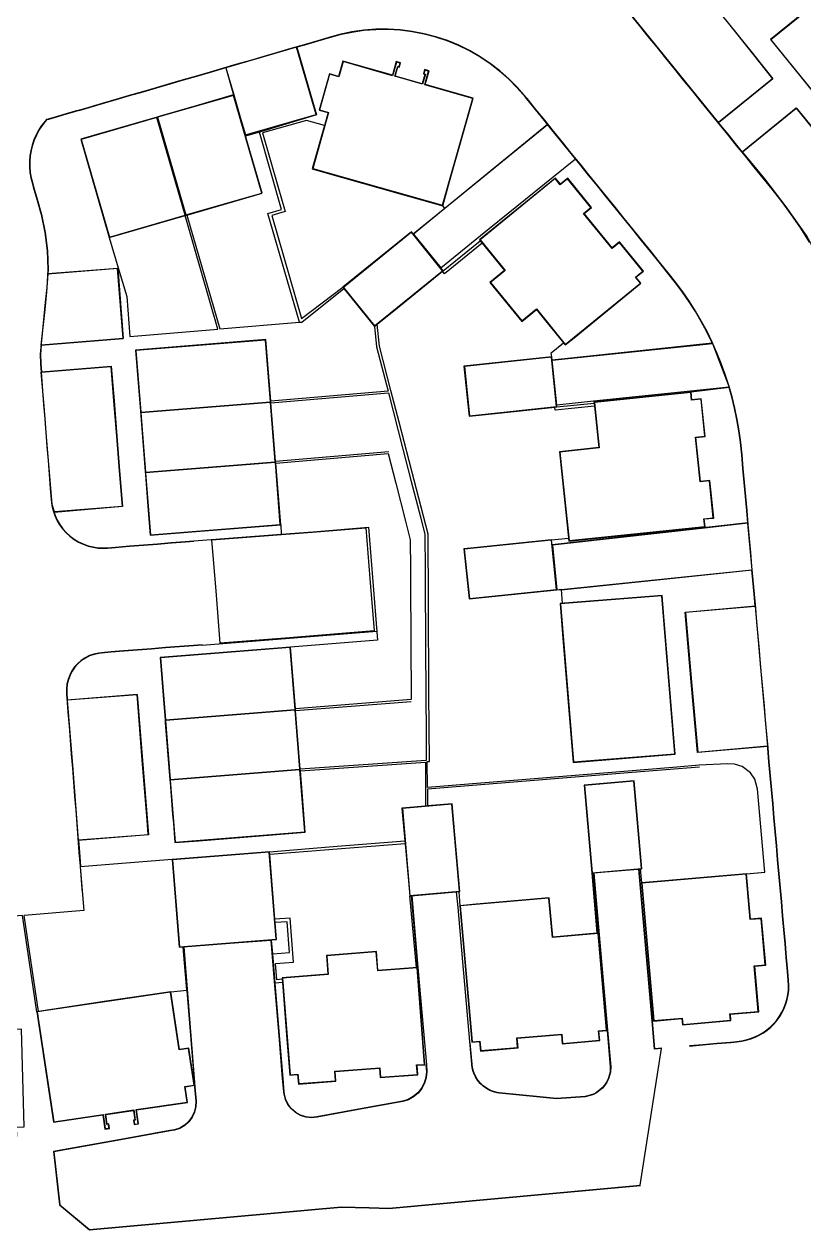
# Model space of a CAD drawing. Header units: metres. Extents: x 474170 to 474332, y 264836 to 264991.
# Drawn here: x 474225.6 to 474281.2, y 264840.5 to 264926.5 of the extents above; entities that cross this region are included whole.
import ezdxf

# ---------------------------------------------------------------- set-up
doc = ezdxf.new("R2010")
doc.units = ezdxf.units.M
for name, color, linetype in [('3D_LINES', 4, 'Continuous'), ('GARAGES FFL', 40, 'Continuous'), ('PLOTS EXTERNAL LEVEL', 3, 'Continuous'), ('PLOTS FFL', 1, 'Continuous')]:
    doc.layers.add(name, color=color, linetype=linetype)

msp = doc.modelspace()

# ---------------------------------------------------------------- linework, layer by layer
at = {"layer": '3D_LINES', "linetype": 'Continuous'}
for points in [[(474268.798, 264927.23, 95.63), (474272.705, 264930.376, 95.95), (474275.816, 264926.511, 95.95), (474277.51, 264924.402, 95.95), (474278.98, 264922.565, 96.07), (474275.117, 264919.432, 96.132)], [(474245.06, 264924.809, 94.343), (474246.451, 264919.995, 94.09), (474242.389, 264918.748, 93.83)], [(474239.992, 264923.335, 94.052), (474240.558, 264921.41, 93.98)], [(474276.799, 264917.357, 96.261), (474280.652, 264920.478, 96.55), (474283.823, 264916.6, 96.55), (474284.98, 264914.807, 96.55)], [(474255.606, 264913.334, 95.25), (474262.925, 264919.309, 95.753)], [(474227.32, 264908.661, 93.359), (474232.292, 264909.052, 93.5), (474232.695, 264904.046, 93.7), (474226.846, 264903.566, 93.536)], [(474274.664, 264903.719, 96.675), (474263.245, 264902.515, 96.15)], [(474226.856, 264901.675, 93.634), (474231.829, 264902.075, 93.87), (474232.045, 264899.606, 93.9), (474232.231, 264897.093, 94.03), (474232.434, 264894.618, 94.05), (474232.626, 264892.071, 94.2), (474227.759, 264891.648, 94.107)], [(474275.867, 264900.549, 96.797), (474273.156, 264900.232, 96.68)], [(474277.196, 264890.907, 97.01), (474263.258, 264889.331, 96.68)], [(474237.713, 264889.626, 94.628), (474243.95, 264890.098, 94.35)], [(474277.494, 264887.537, 97.047), (474263.894, 264886.135, 96.68)], [(474278.606, 264874.986, 97.173), (474273.624, 264874.535, 96.93), (474273.156, 264879.579, 97.05), (474272.73, 264884.538, 96.9), (474277.721, 264884.971, 97.073)], [(474238.305, 264882.2, 94.748), (474250.76, 264883.187, 94.967)], [(474228.703, 264878.293, 94.751), (474233.683, 264878.677, 94.91), (474234.492, 264868.67, 95.25), (474229.494, 264868.285, 95.253)]]:
    msp.add_polyline3d(points, dxfattribs=at)
at = {"layer": '3D_LINES'}
for points in [[(474278.96, 264922.565, 96.07), (474275.109, 264919.444, 96.13), (474271.971, 264923.311, 95.88), (474268.808, 264927.21, 95.62), (474272.705, 264930.367, 95.95), (474275.811, 264926.492, 95.95), (474277.497, 264924.39, 95.95), (474278.96, 264922.565, 96.07)], [(474281.6, 264910.92, 96.568), (474280.974, 264911.909, 96.531), (474280.314, 264912.874, 96.492), (474279.621, 264913.814, 96.452), (474278.924, 264914.694, 96.411), (474278.288, 264915.479, 96.368), (474277.658, 264916.256, 96.324), (474277.029, 264917.033, 96.279), (474276.399, 264917.81, 96.232), (474275.77, 264918.587, 96.185), (474275.14, 264919.364, 96.135), (474274.51, 264920.141, 96.085), (474273.881, 264920.918, 96.035), (474273.251, 264921.695, 95.985), (474272.622, 264922.472, 95.935), (474271.992, 264923.249, 95.885), (474271.363, 264924.026, 95.835), (474270.733, 264924.803, 95.785), (474270.104, 264925.579, 95.735), (474269.474, 264926.356, 95.685), (474268.844, 264927.133, 95.635)], [(474273.037, 264853.621, 97.153), (474273.986, 264853.705, 97.201), (474274.982, 264853.793, 97.251), (474275.978, 264853.881, 97.302), (474276.41, 264853.92, 97.324), (474276.756, 264853.961, 97.341), (474277.088, 264854.029, 97.341), (474277.408, 264854.122, 97.341), (474277.719, 264854.242, 97.341), (474278.018, 264854.387, 97.341), (474278.305, 264854.557, 97.341), (474278.577, 264854.75, 97.341), (474278.831, 264854.965, 97.341), (474279.067, 264855.2, 97.341), (474279.283, 264855.454, 97.341), (474279.476, 264855.725, 97.341), (474279.646, 264856.011, 97.341), (474279.792, 264856.311, 97.341), (474279.913, 264856.621, 97.341), (474280.007, 264856.941, 97.341), (474280.074, 264857.267, 97.341), (474280.114, 264857.598, 97.341), (474280.126, 264857.931, 97.341), (474280.109, 264858.305, 97.341), (474280.054, 264858.924, 97.334), (474279.966, 264859.921, 97.324), (474279.936, 264860.255, 97.321), (474279.877, 264860.917, 97.314), (474279.789, 264861.913, 97.304), (474279.701, 264862.909, 97.294), (474279.613, 264863.905, 97.284), (474279.524, 264864.901, 97.274), (474279.436, 264865.897, 97.264), (474279.348, 264866.893, 97.254), (474279.26, 264867.889, 97.244), (474279.171, 264868.885, 97.234), (474279.083, 264869.882, 97.224), (474278.995, 264870.878, 97.214), (474278.907, 264871.874, 97.204), (474278.819, 264872.87, 97.194), (474278.73, 264873.866, 97.184), (474278.642, 264874.862, 97.174), (474278.554, 264875.858, 97.164), (474278.466, 264876.854, 97.154), (474278.377, 264877.85, 97.144), (474278.289, 264878.846, 97.134), (474278.201, 264879.843, 97.124), (474278.113, 264880.839, 97.114), (474278.024, 264881.835, 97.104), (474277.936, 264882.831, 97.094), (474277.848, 264883.827, 97.084), (474277.76, 264884.823, 97.074), (474277.671, 264885.819, 97.064), (474277.583, 264886.815, 97.054), (474277.495, 264887.811, 97.044), (474277.407, 264888.807, 97.034), (474277.318, 264889.804, 97.024), (474277.23, 264890.8, 97.012), (474277.142, 264891.796, 96.999), (474277.054, 264892.792, 96.984), (474276.966, 264893.788, 96.968), (474276.877, 264894.784, 96.951), (474276.79, 264895.768, 96.932), (474276.703, 264896.637, 96.912), (474276.591, 264897.46, 96.891), (474276.449, 264898.278, 96.868), (474276.279, 264899.09, 96.844), (474276.079, 264899.896, 96.819), (474275.851, 264900.695, 96.792), (474275.595, 264901.484, 96.764), (474275.31, 264902.264, 96.735), (474274.998, 264903.034, 96.704), (474274.659, 264903.792, 96.672), (474274.292, 264904.537, 96.639), (474273.9, 264905.268, 96.604), (474273.481, 264905.985, 96.568), (474273.037, 264906.687, 96.531), (474272.569, 264907.373, 96.492), (474272.075, 264908.041, 96.452), (474271.53, 264908.729, 96.411), (474270.907, 264909.498, 96.368), (474270.277, 264910.275, 96.324), (474269.648, 264911.052, 96.279), (474269.018, 264911.829, 96.232), (474268.388, 264912.606, 96.185), (474267.759, 264913.383, 96.135), (474267.129, 264914.16, 96.085), (474266.5, 264914.937, 96.035), (474265.87, 264915.714, 95.985), (474265.241, 264916.491, 95.935), (474264.611, 264917.268, 95.885), (474263.982, 264918.045, 95.835), (474263.352, 264918.822, 95.785), (474262.722, 264919.599, 95.735), (474262.093, 264920.376, 95.685), (474261.463, 264921.153, 95.635), (474261.379, 264921.257, 95.627), (474260.789, 264921.937, 95.576), (474260.179, 264922.552, 95.524), (474259.53, 264923.126, 95.47), (474258.843, 264923.655, 95.413), (474258.123, 264924.136, 95.34), (474257.373, 264924.569, 95.265), (474256.595, 264924.951, 95.19), (474255.794, 264925.281, 95.114), (474254.972, 264925.556, 95.039), (474254.134, 264925.775, 94.964), (474253.283, 264925.939, 94.89), (474252.423, 264926.045, 94.818), (474251.558, 264926.094, 94.748), (474250.692, 264926.085, 94.686), (474249.828, 264926.019, 94.637), (474248.97, 264925.895, 94.585), (474248.11, 264925.711, 94.531), (474247.608, 264925.576, 94.498), (474247.514, 264925.549, 94.491), (474246.553, 264925.27, 94.433), (474245.593, 264924.99, 94.376), (474244.633, 264924.711, 94.317), (474243.673, 264924.432, 94.258), (474242.713, 264924.153, 94.199), (474241.752, 264923.873, 94.139), (474240.792, 264923.594, 94.092), (474239.832, 264923.315, 94.044), (474238.872, 264923.036, 93.996), (474237.911, 264922.756, 93.948), (474236.951, 264922.477, 93.899), (474235.991, 264922.198, 93.849), (474235.031, 264921.919, 93.799), (474234.071, 264921.64, 93.748), (474233.11, 264921.36, 93.697), (474232.15, 264921.081, 93.645), (474231.19, 264920.802, 93.579), (474230.539, 264920.613, 93.533), (474230.23, 264920.523, 93.512), (474229.579, 264920.333, 93.467), (474229.269, 264920.243, 93.445), (474228.374, 264919.983, 93.383), (474228.309, 264919.964, 93.379), (474227.349, 264919.685, 93.312), (474227.218, 264919.647, 93.297), (474227.115, 264919.536, 93.292), (474226.875, 264919.227, 93.28), (474226.66, 264918.9, 93.268), (474226.474, 264918.555, 93.257), (474226.317, 264918.197, 93.245), (474226.19, 264917.826, 93.233), (474226.095, 264917.447, 93.221), (474226.031, 264917.06, 93.209), (474226, 264916.67, 93.197), (474226.002, 264916.279, 93.185), (474226.036, 264915.889, 93.173), (474226.103, 264915.499, 93.161), (474226.189, 264915.158, 93.151), (474226.275, 264914.863, 93.187), (474226.533, 264913.975, 93.217), (474226.84, 264912.892, 93.251), (474227.11, 264911.61, 93.284), (474227.268, 264910.298, 93.317), (474227.312, 264908.977, 93.351), (474227.243, 264907.682, 93.385), (474227.135, 264906.642, 93.42), (474227.032, 264905.647, 93.456), (474226.93, 264904.652, 93.493), (474226.829, 264903.677, 93.531), (474226.776, 264902.937, 93.569), (474226.787, 264902.245, 93.608), (474226.857, 264901.334, 93.649), (474226.936, 264900.339, 93.69), (474227.015, 264899.342, 93.731), (474227.093, 264898.345, 93.774), (474227.172, 264897.348, 93.817), (474227.251, 264896.351, 93.862), (474227.33, 264895.354, 93.907), (474227.408, 264894.357, 93.953), (474227.487, 264893.36, 94), (474227.548, 264892.57, 94.041), (474227.604, 264892.139, 94.068), (474227.688, 264891.779, 94.096), (474227.807, 264891.429, 94.123), (474227.961, 264891.093, 94.151), (474228.147, 264890.774, 94.178), (474228.365, 264890.475, 94.206), (474228.611, 264890.199, 94.233), (474228.884, 264889.949, 94.261), (474229.18, 264889.728, 94.288), (474229.496, 264889.537, 94.316), (474229.831, 264889.379, 94.344), (474230.179, 264889.255, 94.371), (474230.538, 264889.167, 94.399), (474230.904, 264889.114, 94.426), (474231.282, 264889.099, 94.454), (474231.561, 264889.111, 94.473), (474232.13, 264889.156, 94.488), (474233.127, 264889.236, 94.513), (474234.124, 264889.315, 94.538), (474235.121, 264889.395, 94.563), (474236.118, 264889.474, 94.588), (474237.115, 264889.553, 94.613), (474237.715, 264889.601, 94.628)], [(474262.925, 264919.309, 95.753), (474262.703, 264919.583, 95.735), (474262.074, 264920.36, 95.685), (474261.444, 264921.137, 95.635), (474261.36, 264921.241, 95.627), (474260.771, 264921.92, 95.576), (474260.162, 264922.534, 95.524), (474259.514, 264923.106, 95.47), (474258.829, 264923.634, 95.413), (474258.11, 264924.115, 95.34), (474257.361, 264924.547, 95.265), (474256.585, 264924.928, 95.19), (474255.785, 264925.257, 95.114), (474254.965, 264925.532, 95.039), (474254.128, 264925.751, 94.964), (474253.279, 264925.914, 94.89), (474252.421, 264926.02, 94.818), (474251.558, 264926.069, 94.748), (474250.693, 264926.06, 94.686), (474249.831, 264925.994, 94.637), (474248.975, 264925.87, 94.585), (474248.116, 264925.687, 94.531), (474247.615, 264925.552, 94.498), (474247.521, 264925.525, 94.491), (474246.56, 264925.246, 94.433), (474245.6, 264924.966, 94.376), (474245.06, 264924.809, 94.343)], [(474239.998, 264923.346, 94.06), (474240.56, 264921.425, 93.98), (474241.08, 264919.649, 93.83), (474241.397, 264918.567, 93.83), (474246.426, 264920.019, 94.09), (474245.039, 264924.81, 94.33), (474239.998, 264923.346, 94.06)], [(474239.992, 264923.335, 94.052), (474239.839, 264923.291, 94.044), (474238.879, 264923.012, 93.996), (474237.918, 264922.732, 93.948), (474236.958, 264922.453, 93.899), (474235.998, 264922.174, 93.849), (474235.038, 264921.895, 93.799), (474234.078, 264921.616, 93.748), (474233.117, 264921.336, 93.697), (474232.157, 264921.057, 93.645), (474231.197, 264920.778, 93.579), (474230.546, 264920.589, 93.533), (474230.237, 264920.499, 93.512), (474229.586, 264920.309, 93.467), (474229.276, 264920.219, 93.445), (474228.381, 264919.959, 93.383), (474228.316, 264919.94, 93.379), (474227.356, 264919.661, 93.312), (474227.232, 264919.625, 93.297), (474227.135, 264919.519, 93.292), (474226.895, 264919.213, 93.28), (474226.682, 264918.887, 93.268), (474226.496, 264918.544, 93.257), (474226.34, 264918.188, 93.245), (474226.214, 264917.819, 93.233), (474226.119, 264917.442, 93.221), (474226.056, 264917.057, 93.209), (474226.025, 264916.669, 93.197), (474226.027, 264916.28, 93.185), (474226.061, 264915.892, 93.173), (474226.127, 264915.504, 93.161), (474226.213, 264915.165, 93.151), (474226.299, 264914.87, 93.187), (474226.557, 264913.982, 93.217), (474226.864, 264912.898, 93.251), (474227.134, 264911.614, 93.284), (474227.293, 264910.3, 93.317), (474227.337, 264908.977, 93.351), (474227.32, 264908.661, 93.359)], [(474276.81, 264917.347, 96.26), (474280.652, 264920.461, 96.55), (474283.8, 264916.576, 96.55), (474284.039, 264916.256, 96.55), (474284.964, 264914.791, 96.55), (474286.908, 264911.715, 96.73), (474282.58, 264909.212, 96.62), (474281.384, 264911.398, 96.545), (474279.939, 264913.442, 96.47), (474278.423, 264915.418, 96.366), (474276.81, 264917.347, 96.26)], [(474247.035, 264919.226, 94.7), (474245.751, 264919.593, 94.7), (474242.617, 264918.699, 94.714), (474243.711, 264914.913, 94.73), (474244.236, 264913.095, 94.753), (474243.273, 264912.818, 94.766), (474245.397, 264905.482, 94.86), (474248.346, 264907.697, 95.25)], [(474237.215, 264912.846, 93.83), (474239.571, 264904.728, 93.75), (474245.25, 264905.21, 93.75), (474242.999, 264912.965, 93.8), (474243.965, 264913.243, 93.804), (474242.389, 264918.748, 93.83), (474241.41, 264918.465, 93.83)], [(474255.319, 264909.088, 95.25), (474258.151, 264911.383, 95.33), (474263.331, 264915.581, 95.85), (474264.914, 264916.863, 95.91), (474262.934, 264919.29, 95.76), (474255.756, 264913.433, 95.25), (474253.368, 264911.484, 95.25), (474255.319, 264909.088, 95.25)], [(474276.799, 264917.357, 96.261), (474276.419, 264917.826, 96.232), (474275.789, 264918.603, 96.185), (474275.159, 264919.38, 96.135), (474275.117, 264919.432, 96.132)], [(474274.664, 264903.719, 96.675), (474274.636, 264903.781, 96.672), (474274.27, 264904.525, 96.639), (474273.878, 264905.256, 96.604), (474273.46, 264905.972, 96.568), (474273.016, 264906.673, 96.531), (474272.548, 264907.358, 96.492), (474272.056, 264908.026, 96.452), (474271.51, 264908.714, 96.411), (474270.887, 264909.483, 96.368), (474270.258, 264910.259, 96.324), (474269.628, 264911.036, 96.279), (474268.999, 264911.813, 96.232), (474268.369, 264912.59, 96.185), (474267.739, 264913.367, 96.135), (474267.11, 264914.144, 96.085), (474266.48, 264914.921, 96.035), (474265.851, 264915.698, 95.985), (474265.221, 264916.475, 95.935), (474264.917, 264916.851, 95.911)], [(474253.349, 264911.505, 95.25), (474255.606, 264913.334, 95.25), (474255.455, 264913.51, 95.25)], [(474231.686, 264911.246, 93.53), (474232.326, 264909.095, 93.5), (474232.935, 264907.05, 93.606), (474233.163, 264904.184, 93.75), (474239.436, 264904.716, 93.75), (474237.094, 264912.811, 93.53)], [(474255.486, 264908.868, 95.25), (474258.136, 264911.019, 95.33)], [(474258.27, 264910.855, 96.08), (474255.586, 264908.665, 95.7), (474255.448, 264908.837, 95.7)], [(474226.826, 264903.583, 93.54), (474232.685, 264904.056, 93.7), (474232.287, 264909.047, 93.5), (474227.323, 264908.653, 93.35), (474227.228, 264907.376, 93.398), (474227.099, 264906.109, 93.445), (474226.826, 264903.583, 93.54)], [(474245.25, 264905.21, 93.75), (474245.425, 264905.217, 93.75), (474248.409, 264907.618, 94.16)], [(474250.603, 264904.911, 94.35), (474250.743, 264903.458, 94.359), (474251.558, 264900.292, 94.38), (474243.207, 264899.593, 93.75)], [(474277.114, 264865.904, 97.2), (474278.421, 264866.019, 97.2), (474277.899, 264871.916, 97.055), (474277.691, 264872.643, 97.037), (474277.384, 264873.087, 97.024), (474276.786, 264873.535, 97.006), (474276.248, 264873.71, 96.992), (474275.744, 264873.733, 96.979), (474273.722, 264873.631, 96.93), (474272.13, 264873.501, 96.9), (474264.896, 264872.911, 96.9), (474254.365, 264872.052, 96.45), (474254.356, 264873.908, 96.269), (474254.506, 264873.908, 96.254), (474254.491, 264876.308, 96.02), (474254.476, 264878.824, 96.02), (474254.437, 264885.242, 96.25), (474254.408, 264890.105, 95.975), (474253.416, 264893.954, 95.75), (474252.35, 264898.096, 95.64), (474251.77, 264900.344, 95.58), (474250.959, 264903.496, 95.358), (474250.787, 264905.061, 95.25)], [(474226.846, 264903.566, 93.536), (474226.801, 264902.937, 93.569), (474226.812, 264902.246, 93.608), (474226.856, 264901.675, 93.634)], [(474263.222, 264902.734, 96.15), (474263.177, 264903.027, 96.149), (474264.068, 264903.741, 96.144)], [(474275.871, 264900.573, 96.81), (474273.113, 264900.287, 96.68), (474266.213, 264899.572, 96.3), (474263.588, 264899.3, 96.15), (474263.253, 264902.51, 96.15), (474274.671, 264903.697, 96.7), (474275.871, 264900.573, 96.81)], [(474226.842, 264901.658, 93.64), (474231.807, 264902.054, 93.87), (474232.002, 264899.606, 93.9), (474232.204, 264897.077, 94.03), (474232.4, 264894.609, 94.05), (474232.602, 264892.085, 94.2), (474227.792, 264891.695, 94.08), (474227.624, 264892.228, 94.054), (474227.458, 264894.233, 93.96), (474227.25, 264896.738, 93.85), (474227.044, 264899.225, 93.74), (474226.842, 264901.658, 93.64)], [(474243.218, 264899.459, 94.05), (474251.59, 264900.166, 94.68), (474252.623, 264896.153, 94.44), (474253.189, 264893.952, 94.63), (474253.887, 264891.24, 94.87), (474254.187, 264890.074, 94.87), (474254.203, 264887.552, 95.06), (474254.209, 264886.567, 95.06), (474254.26, 264878.331, 95.43), (474254.273, 264876.182, 95.43), (474254.287, 264873.977, 95.55), (474245.303, 264873.358, 95.15)], [(474277.196, 264890.907, 97.01), (474277.117, 264891.794, 96.999), (474277.029, 264892.79, 96.984), (474276.941, 264893.786, 96.968), (474276.852, 264894.782, 96.951), (474276.765, 264895.766, 96.932), (474276.678, 264896.634, 96.912), (474276.566, 264897.456, 96.891), (474276.425, 264898.273, 96.868), (474276.254, 264899.085, 96.844), (474276.055, 264899.89, 96.819), (474275.867, 264900.549, 96.797)], [(474266.264, 264899.219, 96.68), (474263.464, 264898.936, 96.467), (474263.435, 264899.152, 96.45)], [(474263.593, 264899.169, 96.15), (474266.24, 264899.448, 96.3)], [(474243.548, 264895.31, 94.05), (474251.614, 264895.992, 94.44)], [(474243.559, 264895.172, 94.35), (474251.577, 264895.862, 94.44), (474252.118, 264893.738, 94.63), (474252.808, 264891.027, 94.87), (474253.148, 264889.689, 94.87), (474253.157, 264887.623, 95.06), (474253.162, 264886.664, 95.06), (474253.198, 264878.309, 95.43), (474244.961, 264877.656, 94.8)], [(474227.759, 264891.648, 94.107), (474227.83, 264891.438, 94.123), (474227.983, 264891.105, 94.151), (474228.168, 264890.788, 94.178), (474228.384, 264890.491, 94.206), (474228.629, 264890.217, 94.233), (474228.9, 264889.969, 94.261), (474229.194, 264889.749, 94.288), (474229.508, 264889.559, 94.316), (474229.84, 264889.402, 94.344), (474230.186, 264889.279, 94.371), (474230.543, 264889.191, 94.399), (474230.906, 264889.139, 94.426), (474231.282, 264889.124, 94.454), (474231.559, 264889.136, 94.473), (474232.128, 264889.181, 94.488), (474233.125, 264889.261, 94.513), (474234.122, 264889.34, 94.538), (474235.119, 264889.419, 94.563), (474236.116, 264889.499, 94.588), (474237.113, 264889.578, 94.613), (474237.713, 264889.626, 94.628)], [(474249.978, 264890.548, 94.73), (474250.266, 264886.933, 95.06), (474250.564, 264883.202, 94.951), (474244.543, 264882.722, 94.8), (474239.599, 264882.328, 94.75), (474239.301, 264886.064, 94.68), (474239.011, 264889.705, 94.63), (474246.156, 264890.254, 94.8), (474249.978, 264890.548, 94.73)], [(474243.909, 264890.777, 94.35), (474243.95, 264890.098, 94.35), (474246.189, 264890.277, 94.35), (474250.169, 264890.594, 94.73)], [(474250.169, 264890.594, 94.73), (474250.455, 264887.009, 95.06), (474250.811, 264882.543, 94.951), (474244.61, 264882.049, 94.8)], [(474263.899, 264886.138, 96.68), (474270.968, 264886.872, 96.83), (474277.506, 264887.552, 97.05), (474277.21, 264890.887, 97), (474274.122, 264890.539, 96.83), (474264.573, 264889.462, 96.68), (474263.271, 264889.315, 96.68), (474263.592, 264886.135, 96.68), (474263.896, 264886.171, 96.68), (474263.899, 264886.138, 96.68)], [(474263.22, 264889.699, 96.68), (474264.412, 264889.829, 96.68)], [(474277.721, 264884.971, 97.073), (474277.647, 264885.817, 97.064), (474277.558, 264886.813, 97.054), (474277.494, 264887.537, 97.047)], [(474263.591, 264886.133, 96.68), (474263.892, 264886.169, 96.68), (474263.974, 264885.161, 96.68)], [(474273.641, 264874.562, 96.93), (474278.619, 264875.003, 97.18), (474278.17, 264880.067, 97.13), (474277.736, 264884.964, 97.08), (474272.756, 264884.523, 96.9), (474273.197, 264879.556, 97.05), (474273.641, 264874.562, 96.93)], [(474238.303, 264882.225, 94.748), (474237.703, 264882.177, 94.733), (474236.706, 264882.097, 94.708), (474235.709, 264882.018, 94.683), (474234.712, 264881.938, 94.658), (474233.715, 264881.859, 94.633), (474232.718, 264881.78, 94.608), (474232.125, 264881.732, 94.593), (474231.836, 264881.709, 94.586), (474231.351, 264881.671, 94.574), (474230.939, 264881.63, 94.575), (474230.602, 264881.557, 94.588), (474230.284, 264881.445, 94.601), (474229.982, 264881.295, 94.614), (474229.702, 264881.109, 94.626), (474229.447, 264880.888, 94.639), (474229.221, 264880.638, 94.652), (474229.029, 264880.362, 94.664), (474228.872, 264880.063, 94.677), (474228.754, 264879.748, 94.69), (474228.676, 264879.42, 94.703), (474228.639, 264879.085, 94.715), (474228.646, 264878.667, 94.728), (474228.669, 264878.407, 94.745), (474228.748, 264877.41, 94.795), (474228.826, 264876.413, 94.845), (474228.905, 264875.416, 94.895), (474228.984, 264874.419, 94.945), (474229.063, 264873.422, 94.995), (474229.142, 264872.426, 95.045), (474229.22, 264871.429, 95.095), (474229.299, 264870.432, 95.145), (474229.378, 264869.435, 95.195), (474229.457, 264868.438, 95.245), (474229.536, 264867.441, 95.295), (474229.614, 264866.444, 95.345), (474229.693, 264865.447, 95.395), (474229.763, 264864.561, 95.44)], [(474238.305, 264882.2, 94.748), (474237.705, 264882.152, 94.733), (474236.708, 264882.072, 94.708), (474235.711, 264881.993, 94.683), (474234.714, 264881.914, 94.658), (474233.717, 264881.834, 94.633), (474232.72, 264881.755, 94.608), (474232.127, 264881.707, 94.593), (474231.838, 264881.684, 94.586), (474231.353, 264881.646, 94.574), (474230.943, 264881.605, 94.575), (474230.609, 264881.533, 94.588), (474230.294, 264881.422, 94.601), (474229.995, 264881.274, 94.614), (474229.717, 264881.089, 94.626), (474229.464, 264880.87, 94.639), (474229.241, 264880.623, 94.652), (474229.05, 264880.349, 94.664), (474228.895, 264880.053, 94.677), (474228.778, 264879.741, 94.69), (474228.7, 264879.416, 94.703), (474228.664, 264879.084, 94.715), (474228.671, 264878.668, 94.728), (474228.694, 264878.409, 94.745), (474228.703, 264878.293, 94.751)], [(474234.466, 264868.696, 95.25), (474234.359, 264870.038, 95.25), (474234.066, 264873.709, 95.1), (474233.671, 264878.664, 94.91), (474228.702, 264878.268, 94.75), (474229.085, 264873.336, 95), (474229.477, 264868.298, 95.23), (474234.466, 264868.696, 95.25)], [(474244.971, 264877.528, 95.15), (474253.199, 264878.179, 95.43)], [(474273.035, 264853.646, 97.153), (474273.983, 264853.73, 97.201), (474274.979, 264853.818, 97.251), (474275.976, 264853.906, 97.302), (474276.408, 264853.945, 97.324), (474276.752, 264853.986, 97.341), (474277.082, 264854.053, 97.341), (474277.4, 264854.146, 97.341), (474277.709, 264854.265, 97.341), (474278.007, 264854.409, 97.341), (474278.292, 264854.578, 97.341), (474278.561, 264854.77, 97.341), (474278.814, 264854.983, 97.341), (474279.049, 264855.217, 97.341), (474279.263, 264855.469, 97.341), (474279.455, 264855.739, 97.341), (474279.624, 264856.023, 97.341), (474279.769, 264856.321, 97.341), (474279.889, 264856.629, 97.341), (474279.983, 264856.947, 97.341), (474280.049, 264857.271, 97.341), (474280.089, 264857.6, 97.341), (474280.101, 264857.93, 97.341), (474280.084, 264858.303, 97.341), (474280.029, 264858.922, 97.334), (474279.941, 264859.918, 97.324), (474279.911, 264860.253, 97.321), (474279.852, 264860.914, 97.314), (474279.764, 264861.911, 97.304), (474279.676, 264862.907, 97.294), (474279.588, 264863.903, 97.284), (474279.5, 264864.899, 97.274), (474279.411, 264865.895, 97.264), (474279.323, 264866.891, 97.254), (474279.235, 264867.887, 97.244), (474279.147, 264868.883, 97.234), (474279.058, 264869.879, 97.224), (474278.97, 264870.875, 97.214), (474278.882, 264871.872, 97.204), (474278.794, 264872.868, 97.194), (474278.705, 264873.864, 97.184), (474278.617, 264874.86, 97.174), (474278.606, 264874.986, 97.173)], [(474245.313, 264873.237, 95.4), (474254.222, 264873.845, 96), (474254.237, 264870.722, 96)], [(474273.76, 264873.5, 96.93), (474268.968, 264873.11, 97.2), (474265.485, 264872.827, 97.2), (474254.365, 264871.923, 96.45), (474254.37, 264870.734, 96.45)], [(474229.494, 264868.285, 95.253), (474229.56, 264867.443, 95.295), (474229.639, 264866.446, 95.345), (474229.642, 264866.407, 95.347)], [(474243.11, 264867.47, 95.4), (474247.945, 264867.857, 95.4), (474252.758, 264868.243, 95.85)], [(474252.776, 264868.034, 96.75), (474247.943, 264867.653, 96.38), (474243.125, 264867.275, 96.08)], [(474236.172, 264866.919, 95.55), (474229.618, 264866.401, 95.33), (474229.885, 264863.276, 95.45), (474225.637, 264862.928, 95.36)], [(474271.074, 264853.472, 97.29), (474270.58, 264853.429, 97.272), (474270.409, 264855.387, 97.2), (474269.465, 264866.212, 97.2)], [(474269.539, 264866.246, 97.2), (474269.62, 264865.25, 97.2)], [(474266.085, 264865.945, 96.83), (474266.451, 264861.652, 96.85)], [(474266.546, 264861.661, 97), (474266.178, 264865.953, 97.2)], [(474256.595, 264864.619, 96.75), (474256.678, 264863.623, 96.75)], [(474253.587, 264859.224, 96.45), (474253.101, 264864.314, 96.6)], [(474253.207, 264864.323, 96.75), (474253.648, 264859.228, 96.45)], [(474226.535, 264856.067, 95.36), (474225.503, 264862.917, 95.36), (474215.862, 264862.165, 95.18)], [(474226.647, 264856.084, 95.75), (474225.637, 264862.928, 95.36)], [(474244.042, 264858.158, 96.08), (474243.512, 264858.111, 96.08), (474243.346, 264860.198, 96.08), (474244.547, 264860.294, 96.08), (474244.373, 264862.482, 96.08), (474243.512, 264862.413, 96.08)], [(474244.025, 264858.377, 96.45), (474243.643, 264858.347, 96.45), (474243.55, 264859.495, 96.45), (474244.829, 264859.596, 96.45), (474244.582, 264862.729, 96.376), (474243.492, 264862.657, 96.35)], [(474243.341, 264860.225, 96.08), (474243.264, 264861.156, 96.08)], [(474236.089, 264857.491, 95.93), (474237.213, 264857.596, 95.97), (474236.959, 264860.677, 96.08)], [(474254.264, 264852.287, 96.45), (474254.307, 264851.79, 96.472), (474254.261, 264851.375, 96.49), (474254.137, 264850.977, 96.508), (474253.941, 264850.61, 96.527), (474253.679, 264850.286, 96.545), (474253.36, 264850.017, 96.563), (474252.997, 264849.813, 96.582), (474252.603, 264849.682, 96.6), (474249.715, 264849.156, 96.55), (474246.495, 264848.57, 96.45), (474246.1, 264848.535, 96.43), (474245.708, 264848.579, 96.409), (474245.333, 264848.699, 96.389), (474244.989, 264848.892, 96.368), (474244.69, 264849.15, 96.348), (474244.448, 264849.462, 96.328), (474244.273, 264849.815, 96.307), (474244.172, 264850.197, 96.287), (474244.153, 264850.354, 96.279), (474244.075, 264851.306, 96.23), (474243.823, 264854.364, 96.17), (474243.516, 264858.102, 96.083)], [(474237.231, 264857.566, 96.033), (474237.762, 264850.885, 95.933)], [(474267.177, 264854.714, 97), (474267.401, 264852.144, 97), (474267.379, 264851.764, 97), (474267.327, 264851.524, 97), (474267.245, 264851.285, 97), (474267.132, 264851.054, 97), (474266.989, 264850.836, 97), (474266.819, 264850.637, 97), (474266.625, 264850.462, 97), (474266.414, 264850.314, 97), (474266.19, 264850.195, 97), (474265.96, 264850.107, 97), (474265.613, 264850.03, 97), (474263.565, 264849.885, 96.905), (474262.376, 264850.001, 96.85), (474259.475, 264850.284, 96.8), (474259.342, 264850.297, 96.794), (474259.082, 264850.369, 96.783), (474258.825, 264850.473, 96.771), (474258.579, 264850.611, 96.759), (474258.348, 264850.78, 96.746), (474258.14, 264850.977, 96.734), (474257.959, 264851.197, 96.722), (474257.807, 264851.435, 96.71), (474257.688, 264851.685, 96.698), (474257.641, 264851.811, 96.692), (474257.572, 264852.073, 96.68), (474257.419, 264853.837, 96.605)], [(474237.77, 264850.789, 95.931), (474237.775, 264850.719, 95.93), (474237.857, 264849.688, 95.93), (474237.843, 264849.293, 95.93), (474237.75, 264848.909, 95.962), (474237.583, 264848.552, 95.994), (474237.349, 264848.234, 96.027), (474237.056, 264847.97, 96.059), (474236.716, 264847.769, 96.091), (474236.343, 264847.64, 96.123), (474236.02, 264847.591, 96.15), (474232.786, 264847.013, 96.03), (474227.709, 264846.106, 95.9), (474228.152, 264842.29, 96.074), (474230.281, 264840.515, 96.2), (474248.216, 264842.14, 96.695), (474250.207, 264842.087, 96.75), (474251.614, 264842.049, 96.771), (474263.041, 264843.084, 96.94), (474269.561, 264843.675, 97.26)]]:
    msp.add_polyline3d(points, dxfattribs=at)
msp.add_polyline3d([(474271.045, 264853.444, 97.29), (474270.558, 264853.401, 97.272), (474270.384, 264855.385, 97.2), (474269.438, 264866.233, 97.2), (474266.223, 264865.951, 97.2), (474266.607, 264861.547, 97), (474267.2, 264854.746, 97), (474267.426, 264852.145, 97), (474267.404, 264851.76, 97), (474267.352, 264851.517, 97), (474267.268, 264851.276, 97), (474267.154, 264851.042, 97), (474267.009, 264850.821, 97), (474266.837, 264850.62, 97), (474266.641, 264850.442, 97), (474266.427, 264850.292, 97), (474266.2, 264850.173, 97), (474265.967, 264850.083, 97), (474265.617, 264850.005, 97), (474263.564, 264849.86, 96.905), (474262.374, 264849.976, 96.85), (474259.473, 264850.259, 96.8), (474259.337, 264850.272, 96.794), (474259.074, 264850.345, 96.783), (474258.814, 264850.451, 96.771), (474258.565, 264850.59, 96.759), (474258.332, 264850.761, 96.746), (474258.122, 264850.96, 96.734), (474257.938, 264851.182, 96.722), (474257.785, 264851.423, 96.71), (474257.665, 264851.675, 96.698), (474257.618, 264851.804, 96.692), (474257.548, 264852.069, 96.68), (474257.384, 264853.949, 96.6), (474256.888, 264859.631, 96.6), (474256.55, 264863.498, 96.717), (474256.446, 264864.603, 96.75), (474253.245, 264864.321, 96.75), (474253.687, 264859.22, 96.45), (474254.289, 264852.289, 96.45), (474254.332, 264851.79, 96.472), (474254.285, 264851.37, 96.49), (474254.16, 264850.968, 96.508), (474253.962, 264850.596, 96.527), (474253.697, 264850.268, 96.545), (474253.374, 264849.997, 96.563), (474253.007, 264849.79, 96.582), (474252.61, 264849.658, 96.6), (474249.719, 264849.132, 96.55), (474246.498, 264848.546, 96.45), (474246.1, 264848.51, 96.43), (474245.703, 264848.554, 96.409), (474245.323, 264848.676, 96.389), (474244.974, 264848.872, 96.368), (474244.672, 264849.133, 96.348), (474244.427, 264849.448, 96.328), (474244.25, 264849.806, 96.307), (474244.147, 264850.192, 96.287), (474244.128, 264850.352, 96.279), (474244.05, 264851.304, 96.23), (474243.798, 264854.362, 96.17), (474243.48, 264858.229, 96.08), (474243.24, 264861.15, 96.08), (474237.009, 264860.679, 96.08), (474237.8, 264850.721, 95.93), (474237.882, 264849.688, 95.93), (474237.867, 264849.289, 95.93), (474237.774, 264848.901, 95.962), (474237.605, 264848.539, 95.994), (474237.367, 264848.217, 96.027), (474237.071, 264847.95, 96.059), (474236.727, 264847.747, 96.091), (474236.35, 264847.616, 96.123), (474236.024, 264847.566, 96.15), (474232.79, 264846.988, 96.03), (474227.737, 264846.085, 95.9), (474228.176, 264842.303, 96.074), (474230.289, 264840.541, 96.2), (474248.215, 264842.165, 96.695), (474250.208, 264842.112, 96.75), (474251.613, 264842.074, 96.771), (474263.038, 264843.109, 96.94), (474269.539, 264843.698, 97.26)], close=True, dxfattribs=at)
at = {"layer": 'GARAGES FFL', "linetype": 'Continuous'}
for points, elevation in [([(474255.451, 264908.872), (474253.225, 264911.618), (474248.381, 264907.693), (474250.606, 264904.946)], 95.25), ([(474263.565, 264899.191), (474263.2, 264902.707), (474256.998, 264902.062), (474257.364, 264898.546)], 96.15), ([(474263.563, 264886.155), (474263.198, 264889.671), (474256.996, 264889.027), (474257.361, 264885.511)], 96.68), ([(474269.087, 264872.491), (474265.565, 264872.184), (474266.107, 264865.972), (474269.629, 264866.279)], 97.2), ([(474256.103, 264870.86), (474252.581, 264870.553), (474253.123, 264864.341), (474256.645, 264864.648)], 96.75), ([(474243.087, 264867.443), (474236.199, 264866.896), (474236.692, 264860.681), (474243.581, 264861.228)], 96.08)]:
    msp.add_lwpolyline(points, close=True, dxfattribs=dict(at, elevation=elevation))
at = {"layer": 'PLOTS EXTERNAL LEVEL'}
for points in [[(474285.613, 264930.871, 95.8), (474278.81, 264925.352, 95.95), (474280.968, 264922.692, 96.4), (474285.256, 264917.407, 96.4), (474285.959, 264916.54, 96.55), (474289.5, 264919.413, 96.4), (474292.762, 264922.059, 96.4), (474285.87, 264930.553, 96.4), (474285.727, 264930.73, 95.8), (474285.613, 264930.871, 95.8)], [(474257.629, 264921.181, 95.1), (474254.206, 264922.151, 95.1), (474254.479, 264923.125, 95.1), (474254.169, 264923.213, 95.1), (474254.081, 264922.903, 95.1), (474254.187, 264922.873, 95.1), (474253.999, 264922.209, 95.1), (474252.075, 264922.755, 95.1), (474252.263, 264923.418, 95.1), (474252.369, 264923.388, 95.1), (474252.457, 264923.698, 95.1), (474252.146, 264923.786, 95.1), (474251.868, 264922.813, 95.1), (474248.335, 264923.815, 94.65), (474248.028, 264922.732, 94.512), (474247.379, 264922.916, 94.429), (474246.647, 264920.333, 94.1), (474247.296, 264920.149, 94.1), (474247.102, 264919.464, 94.1), (474247.035, 264919.226, 94.7), (474246.161, 264916.144, 95), (474247.067, 264915.887, 95.1), (474252.427, 264914.368, 95.1), (474255.455, 264913.51, 95.25), (474255.945, 264915.238, 95.1), (474257.629, 264921.181, 95.1)], [(474240.558, 264921.41, 93.98), (474238.054, 264920.685, 93.98), (474235.251, 264919.874, 93.98), (474235.108, 264919.833, 93.68), (474230.578, 264918.522, 93.68), (474229.658, 264918.256, 93.53), (474231.686, 264911.246, 93.53), (474237.094, 264912.811, 93.53), (474237.215, 264912.846, 93.83), (474242.586, 264914.4, 93.83), (474241.006, 264919.863, 93.83), (474240.558, 264921.41, 93.98)], [(474268.057, 264910.932, 96.08), (474267.534, 264910.506, 96.08), (474265.534, 264912.959, 96.08), (474266.057, 264913.386, 96.08), (474264.361, 264915.467, 95.923), (474263.838, 264915.04, 95.883), (474263.482, 264915.476, 95.85), (474258.087, 264911.079, 95.33), (474258.136, 264911.019, 95.33), (474258.27, 264910.855, 96.08), (474259.864, 264908.899, 96.08), (474258.818, 264908.046, 96.08), (474261.083, 264905.267, 96.08), (474262.129, 264906.12, 96.08), (474262.809, 264905.286, 96.08), (474264.19, 264903.591, 96.15), (474264.822, 264904.106, 96.08), (474269.585, 264907.988, 96.08), (474269.23, 264908.424, 96.08), (474269.753, 264908.851, 96.08), (474268.057, 264910.932, 96.08)], [(474255.486, 264908.868, 95.25), (474253.229, 264911.653, 95.25), (474248.346, 264907.697, 95.25), (474248.409, 264907.618, 94.16), (474250.603, 264904.911, 94.35), (474250.785, 264905.059, 95.25), (474251.966, 264906.016, 95.25), (474255.448, 264908.837, 95.7), (474255.486, 264908.868, 95.25)], [(474243.218, 264899.459, 94.05), (474243.207, 264899.593, 93.75), (474242.859, 264903.968, 93.75), (474233.566, 264903.228, 93.75), (474233.776, 264900.592, 93.9), (474233.914, 264898.861, 93.9), (474233.937, 264898.572, 94.05), (474234.255, 264894.574, 94.05), (474234.274, 264894.325, 94.35), (474234.451, 264892.1, 94.5), (474234.616, 264890.037, 94.5), (474239.073, 264890.392, 94.5), (474243.909, 264890.777, 94.35), (474243.559, 264895.172, 94.35), (474243.548, 264895.31, 94.05), (474243.218, 264899.459, 94.05)], [(474263.593, 264899.169, 96.15), (474263.222, 264902.734, 96.15), (474256.971, 264902.085, 96.15), (474257.253, 264899.366, 96.15), (474257.341, 264898.519, 96.08), (474258.062, 264898.594, 96.15), (474258.952, 264898.686, 96.15), (474260.553, 264898.853, 96.25), (474263.435, 264899.152, 96.45), (474263.593, 264899.169, 96.15)], [(474274.49, 264893.924, 96.68), (474273.819, 264893.854, 96.68), (474273.492, 264897.002, 96.68), (474274.163, 264897.072, 96.68), (474273.886, 264899.743, 96.68), (474273.214, 264899.673, 96.68), (474273.156, 264900.232, 96.68), (474266.233, 264899.513, 96.3), (474266.24, 264899.448, 96.3), (474266.264, 264899.219, 96.68), (474266.571, 264896.268, 96.68), (474263.773, 264895.977, 96.68), (474264.435, 264889.614, 96.68), (474274.155, 264890.624, 96.83), (474274.097, 264891.184, 96.808), (474274.768, 264891.253, 96.783), (474274.49, 264893.924, 96.68)], [(474263.591, 264886.133, 96.68), (474263.22, 264889.699, 96.68), (474257.689, 264889.124, 96.68), (474256.969, 264889.049, 96.6), (474257.339, 264885.483, 96.6), (474258.499, 264885.604, 96.68), (474263.591, 264886.133, 96.68)], [(474271.1, 264885.742, 96.83), (474263.826, 264885.149, 96.68), (474264.027, 264882.684, 96.9), (474264.749, 264873.839, 96.9), (474272.022, 264874.432, 96.9), (474271.199, 264884.523, 96.9), (474271.1, 264885.742, 96.83)], [(474235.671, 264876.874, 94.95), (474235.686, 264876.679, 95.1), (474236.013, 264872.581, 95.1), (474236.026, 264872.422, 95.4), (474236.208, 264870.141, 95.4), (474236.259, 264869.496, 95.55), (474236.369, 264868.118, 95.55), (474238.076, 264868.254, 95.4), (474245.662, 264868.858, 95.4), (474245.458, 264871.412, 95.4), (474245.313, 264873.237, 95.4), (474245.303, 264873.358, 95.15), (474244.971, 264877.528, 95.15), (474244.961, 264877.656, 94.8), (474244.61, 264882.049, 94.8), (474235.317, 264881.308, 94.8), (474235.534, 264878.596, 94.95), (474235.671, 264876.874, 94.95)], [(474269.11, 264872.518, 97.2), (474265.538, 264872.206, 97.2), (474266.085, 264865.945, 96.83), (474266.178, 264865.953, 97.2), (474269.656, 264866.257, 97.2), (474269.11, 264872.518, 97.2)], [(474256.126, 264870.887, 96.53), (474254.37, 264870.734, 96.45), (474254.237, 264870.722, 96), (474252.554, 264870.575, 95.85), (474252.758, 264868.243, 95.85), (474252.776, 264868.034, 96.75), (474253.101, 264864.314, 96.6), (474253.207, 264864.323, 96.75), (474256.672, 264864.626, 96.75), (474256.318, 264868.68, 96.75), (474256.126, 264870.887, 96.53)], [(474243.11, 264867.47, 95.4), (474236.172, 264866.919, 95.55), (474236.669, 264860.654, 96.08), (474243.608, 264861.205, 96.08), (474243.511, 264862.416, 96.08), (474243.492, 264862.657, 96.35), (474243.125, 264867.275, 96.08), (474243.11, 264867.47, 95.4)], [(474277.69, 264859.306, 97.2), (474278.475, 264859.375, 97.2), (474278.182, 264862.722, 97.2), (474277.398, 264862.654, 97.2), (474277.114, 264865.904, 97.2), (474269.62, 264865.25, 97.2), (474270.48, 264855.402, 97.2), (474272.497, 264855.578, 97.2), (474272.536, 264855.13, 97.2), (474275.995, 264855.432, 97.2), (474275.956, 264855.88, 97.2), (474277.974, 264856.056, 97.2), (474277.69, 264859.306, 97.2)], [(474266.546, 264861.661, 97), (474266.451, 264861.652, 96.85), (474263.296, 264861.377, 96.85), (474263.052, 264864.179, 96.85), (474257.834, 264863.724, 96.85), (474256.678, 264863.623, 96.75), (474257.03, 264859.591, 96.6), (474257.528, 264853.887, 96.6), (474258.088, 264853.936, 96.636), (474258.147, 264853.264, 96.679), (474260.822, 264853.497, 96.85), (474260.763, 264854.17, 96.85), (474263.916, 264854.445, 96.85), (474263.975, 264853.772, 96.85), (474266.65, 264854.006, 96.953), (474266.591, 264854.678, 96.978), (474267.151, 264854.727, 97), (474266.546, 264861.661, 97)], [(474253.648, 264859.228, 96.45), (474250.844, 264859.011, 96.45), (474250.739, 264860.357, 96.45), (474247.165, 264860.079, 96.45), (474247.27, 264858.733, 96.45), (474244.017, 264858.481, 96.45), (474244.025, 264858.377, 96.45), (474244.042, 264858.158, 96.08), (474244.332, 264854.423, 96.17), (474244.555, 264851.542, 96.23), (474245.116, 264851.585, 96.33), (474245.168, 264850.912, 96.45), (474247.845, 264851.12, 96.45), (474247.793, 264851.793, 96.45), (474250.949, 264852.038, 96.45), (474251.001, 264851.365, 96.45), (474253.678, 264851.573, 96.45), (474253.626, 264852.246, 96.45), (474254.186, 264852.289, 96.45), (474253.648, 264859.228, 96.45)], [(474237.098, 264850.718, 95.93), (474237.766, 264850.818, 95.93), (474237.37, 264853.474, 95.93), (474236.703, 264853.374, 95.93), (474236.089, 264857.491, 95.93), (474231.494, 264856.806, 95.93), (474226.647, 264856.084, 95.75), (474226.535, 264856.067, 95.48), (474227.71, 264848.181, 95.7), (474231.229, 264848.706, 95.93), (474231.38, 264847.705, 95.93), (474231.699, 264847.753, 95.93), (474231.652, 264848.072, 95.93), (474231.543, 264848.056, 95.93), (474231.441, 264848.738, 95.93), (474233.42, 264849.033, 95.93), (474233.521, 264848.35, 95.93), (474233.412, 264848.334, 95.93), (474233.46, 264848.015, 95.93), (474233.779, 264848.063, 95.93), (474233.632, 264849.064, 95.93), (474237.264, 264849.606, 95.93), (474237.098, 264850.718, 95.93)], [(474225.445, 264854.821, 95.45), (474222.184, 264854.73, 95.45), (474222.146, 264856.079, 95.45), (474218.562, 264855.979, 95.45), (474218.6, 264854.63, 95.45), (474217.773, 264854.607, 95.45), (474217.342, 264854.595, 95.2), (474215.788, 264854.551, 95.2), (474215.983, 264847.594, 95.45), (474216.545, 264847.61, 95.45), (474216.564, 264846.935, 95.45), (474219.248, 264847.01, 95.45), (474219.229, 264847.685, 95.45), (474222.393, 264847.773, 95.45), (474222.412, 264847.098, 95.472), (474225.095, 264847.173, 95.56), (474225.077, 264847.848, 95.582), (474225.639, 264847.863, 95.6), (474225.445, 264854.821, 95.45)]]:
    msp.add_polyline3d(points, dxfattribs=at)
at = {"layer": 'PLOTS FFL', "linetype": 'Continuous'}
for points, elevation in [([(474285.609, 264930.836), (474278.845, 264925.348), (474285.963, 264916.575), (474292.727, 264922.062)], 96.55), ([(474257.598, 264921.163), (474254.175, 264922.133), (474254.449, 264923.108), (474254.186, 264923.182), (474254.112, 264922.92), (474254.218, 264922.89), (474254.016, 264922.178), (474252.044, 264922.737), (474252.246, 264923.449), (474252.351, 264923.419), (474252.426, 264923.681), (474252.164, 264923.756), (474251.885, 264922.782), (474248.352, 264923.784), (474248.045, 264922.701), (474247.396, 264922.885), (474246.677, 264920.35), (474247.327, 264920.166), (474246.192, 264916.161), (474255.438, 264913.541)], 95.25), ([(474240.541, 264921.379), (474235.139, 264919.816), (474237.153, 264912.854), (474242.555, 264914.417)], 93.98), ([(474235.091, 264919.802), (474229.689, 264918.239), (474231.703, 264911.277), (474237.105, 264912.84)], 93.68), ([(474268.053, 264910.897), (474267.53, 264910.471), (474265.499, 264912.963), (474266.022, 264913.389), (474264.358, 264915.432), (474263.834, 264915.005), (474263.479, 264915.441), (474258.123, 264911.076), (474259.899, 264908.896), (474258.853, 264908.043), (474261.086, 264905.302), (474262.133, 264906.155), (474264.194, 264903.626), (474269.55, 264907.992), (474269.195, 264908.428), (474269.718, 264908.854)], 96.23), ([(474242.836, 264903.941), (474233.593, 264903.205), (474233.944, 264898.792), (474243.187, 264899.527)], 93.9), ([(474274.468, 264893.897), (474273.797, 264893.827), (474273.464, 264897.025), (474274.136, 264897.094), (474273.863, 264899.715), (474273.192, 264899.645), (474273.134, 264900.205), (474266.261, 264899.49), (474266.598, 264896.245), (474263.801, 264895.955), (474264.457, 264889.641), (474274.127, 264890.646), (474274.069, 264891.206), (474274.741, 264891.276)], 96.83), ([(474243.191, 264899.477), (474233.948, 264898.742), (474234.283, 264894.528), (474243.527, 264895.263)], 94.2), ([(474243.531, 264895.213), (474234.287, 264894.478), (474234.639, 264890.064), (474243.882, 264890.8)], 94.5), ([(474271.077, 264885.715), (474263.853, 264885.126), (474264.772, 264873.866), (474271.995, 264874.455)], 97.05), ([(474244.588, 264882.022), (474235.344, 264881.285), (474235.696, 264876.872), (474244.939, 264877.609)], 94.95), ([(474244.943, 264877.559), (474235.7, 264876.822), (474236.036, 264872.608), (474245.279, 264873.345)], 95.25), ([(474245.283, 264873.295), (474236.04, 264872.558), (474236.392, 264868.145), (474245.635, 264868.881)], 95.55), ([(474277.663, 264859.329), (474278.447, 264859.397), (474278.16, 264862.695), (474277.375, 264862.626), (474277.092, 264865.877), (474269.647, 264865.227), (474270.502, 264855.429), (474272.52, 264855.605), (474272.559, 264855.157), (474275.968, 264855.455), (474275.929, 264855.903), (474277.946, 264856.079)], 97.35), ([(474266.524, 264861.634), (474263.273, 264861.35), (474263.029, 264864.152), (474256.705, 264863.6), (474257.551, 264853.915), (474258.111, 264853.963), (474258.17, 264853.291), (474260.795, 264853.52), (474260.736, 264854.192), (474263.939, 264854.472), (474263.997, 264853.799), (474266.622, 264854.029), (474266.564, 264854.701), (474267.124, 264854.75)], 97), ([(474253.625, 264859.201), (474250.821, 264858.984), (474250.716, 264860.33), (474247.192, 264860.056), (474247.296, 264858.71), (474244.044, 264858.458), (474244.578, 264851.569), (474245.139, 264851.612), (474245.191, 264850.939), (474247.819, 264851.143), (474247.766, 264851.816), (474250.972, 264852.065), (474251.024, 264851.392), (474253.651, 264851.596), (474253.599, 264852.269), (474254.16, 264852.312)], 96.6), ([(474237.07, 264850.739), (474237.738, 264850.839), (474237.349, 264853.445), (474236.682, 264853.346), (474236.068, 264857.463), (474226.563, 264856.046), (474227.731, 264848.21), (474231.25, 264848.734), (474231.401, 264847.734), (474231.671, 264847.774), (474231.631, 264848.043), (474231.522, 264848.027), (474231.413, 264848.759), (474233.441, 264849.061), (474233.55, 264848.329), (474233.441, 264848.313), (474233.481, 264848.044), (474233.751, 264848.084), (474233.604, 264849.085), (474237.236, 264849.627)], 96.08)]:
    msp.add_lwpolyline(points, close=True, dxfattribs=dict(at, elevation=elevation))

doc.saveas('drawing.dxf')
